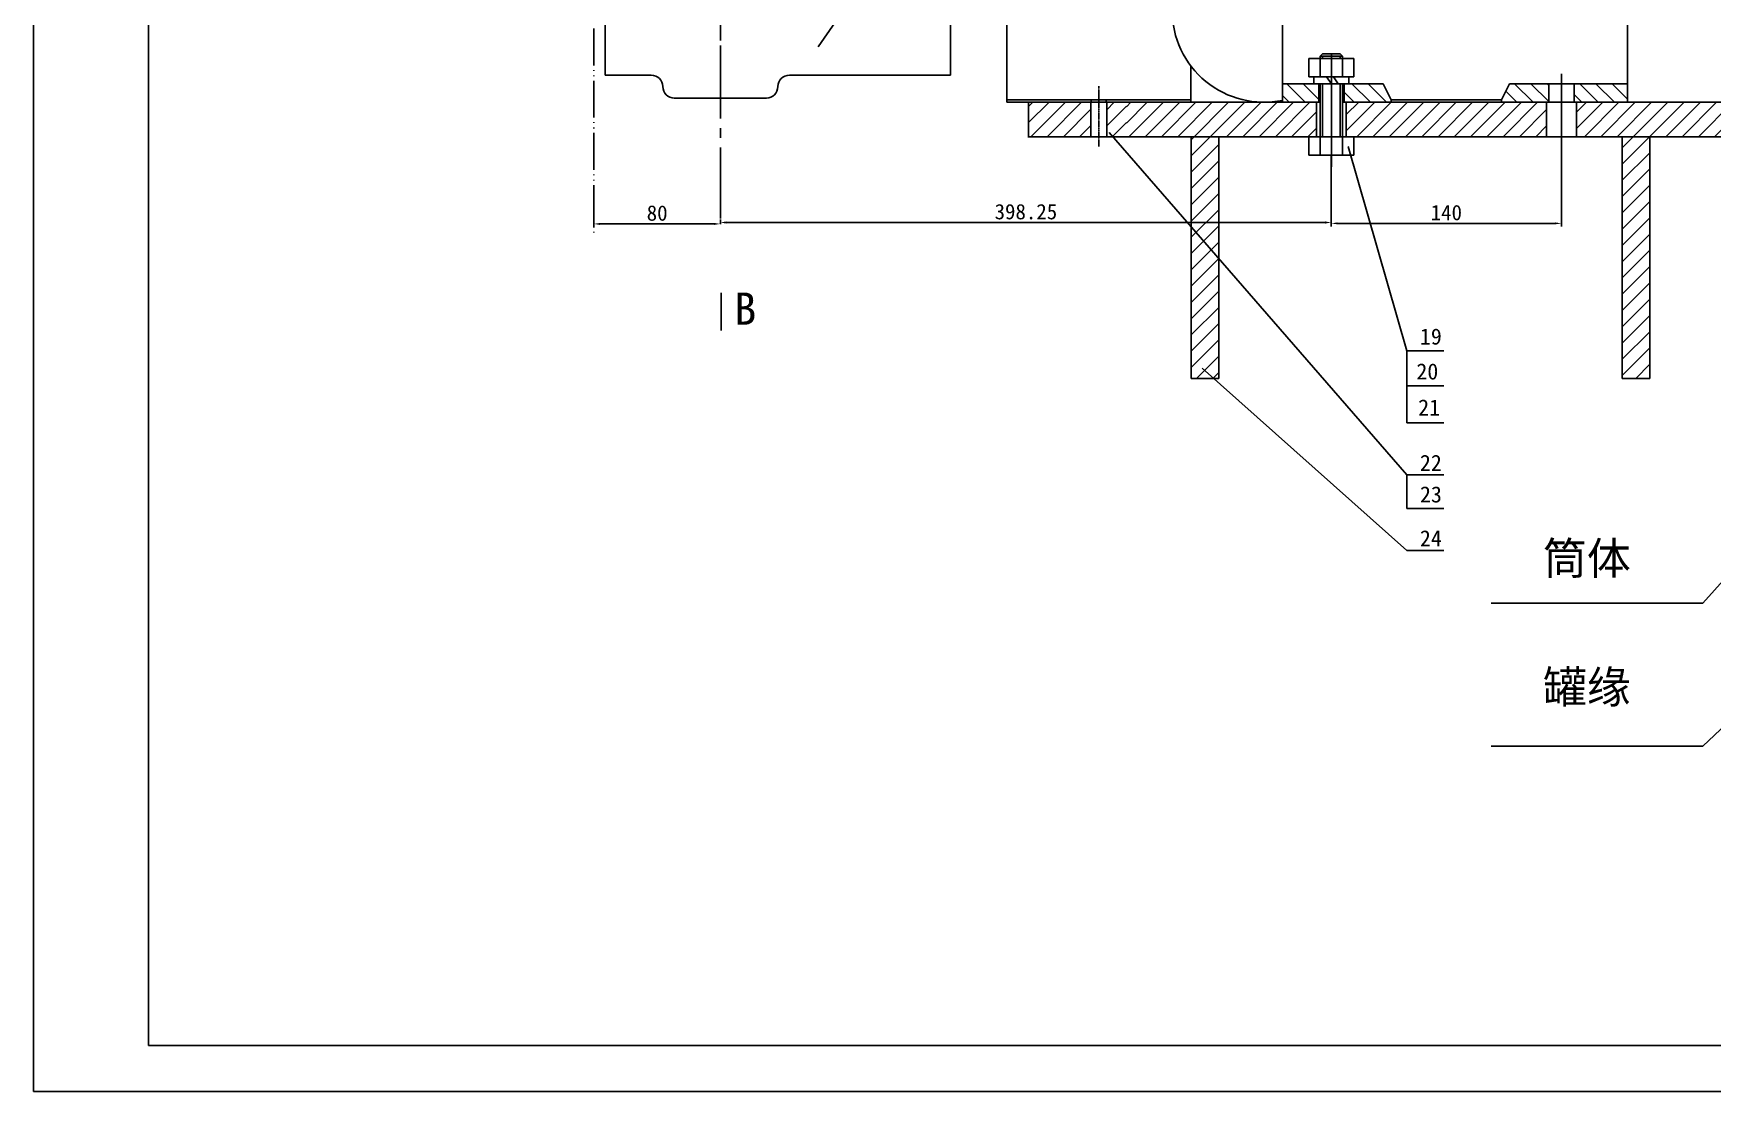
# Model space of a CAD drawing. Header units: millimetres. Extents: x 426 to 3129, y 89 to 2051.
# Drawn here: x 516 to 1610, y 179 to 868 of the extents above; entities that cross this region are included whole.
import ezdxf

# ---------------------------------------------------------------- set-up
doc = ezdxf.new("R2010")
doc.units = ezdxf.units.MM
for name, pattern in [('ACAD_ISO02W100', [15, 12, -3]), ('ACAD_ISO05W100', [34, 24, -3, 0.5, -3, 0.5, -3]), ('CENTER', [50.8, 31.75, -6.35, 6.35, -6.35]), ('CENTER2', [1.125, 0.75, -0.125, 0.125, -0.125])]:
    doc.linetypes.add(name, pattern=pattern)
for name, color, linetype in [('01', 1, 'CENTER'), ('1', 5, 'Continuous'), ('3', 5, 'Continuous'), ('CENTER', 1, 'CENTER2'), ('LAYER3', 3, 'ACAD_ISO02W100'), ('TEXT', 5, 'Continuous'), ('图层1', 7, 'Continuous')]:
    doc.layers.add(name, color=color, linetype=linetype)
doc.dimstyles.get("Standard").update_dxf_attribs({"dimtxt": 0.18, "dimasz": 0.18, "dimexe": 0.18, "dimexo": 0.0625, "dimgap": 0.09, "dimtad": 0, "dimtih": 1, "dimtoh": 1, "dimdec": 4, "dimzin": 0, "dimdsep": 46, "dimtxsty": 'Standard', "dimcen": 0.09, "dimadec": 0, "dimazin": 0, "dimtfac": 1, "dimtdec": 4, "dimtofl": 0, "dimtmove": 0, "dimatfit": 3, "dimfxl": 0, "dimtolj": 1, "dimtzin": 0, "dimarcsym": 0})

# ---------------------------------------------------------------- blocks, each defined once
blk = doc.blocks.new('*D4')
at = {"layer": '3', "color": 0, "lineweight": -2}
for p, q in [((880.9, 748.8), (880.9, 742.4)), ((884.9, 744.4), (959.4, 744.4)), ((963.4, 744.3), (963.4, 746.4))]:
    blk.add_line(p, q, dxfattribs=at)
at = {"layer": '3', "color": 0}
for points in [[(884.9, 745), (884.9, 743.7), (880.9, 744.4)], [(959.4, 745), (959.4, 743.7), (963.4, 744.4)]]:
    blk.add_solid(points, dxfattribs=at)
at = {"layer": 'DEFPOINTS', "color": 0}
for p in [(880.9, 748.8), (963.4, 744.4), (963.4, 744.3)]:
    blk.add_point(p, dxfattribs=at)
at = {"layer": '3', "color": 0, "insert": (922.2, 751.4), "char_height": 10, "attachment_point": 5}
blk.add_mtext('\\A1;80', dxfattribs=at)
blk = doc.blocks.new('*D5')
at = {"layer": '3', "color": 0, "lineweight": -2}
for p, q in [((1361.7, 789.1), (1361.7, 743.3)), ((963.4, 744.4), (963.4, 747.3)), ((967.4, 745.3), (1357.7, 745.3))]:
    blk.add_line(p, q, dxfattribs=at)
at = {"layer": '3', "color": 0}
for points in [[(967.4, 746), (967.4, 744.6), (963.4, 745.3)], [(1357.7, 746), (1357.7, 744.6), (1361.7, 745.3)]]:
    blk.add_solid(points, dxfattribs=at)
at = {"layer": 'DEFPOINTS', "color": 0}
for p in [(1361.7, 789.2), (963.4, 744.4), (1361.7, 745.3)]:
    blk.add_point(p, dxfattribs=at)
at = {"layer": '3', "color": 0, "insert": (1162.6, 752.3), "char_height": 10, "attachment_point": 5}
blk.add_mtext('\\A1;398.25', dxfattribs=at)
blk = doc.blocks.new('*D6')
at = {"layer": '3', "color": 0, "lineweight": -2}
for p, q in [((1511.7, 791.2), (1511.7, 742.7)), ((1361.7, 781.5), (1361.7, 742.7)), ((1507.7, 744.7), (1365.7, 744.7))]:
    blk.add_line(p, q, dxfattribs=at)
at = {"layer": '3', "color": 0}
for points in [[(1365.7, 745.4), (1365.7, 744.1), (1361.7, 744.7)], [(1507.7, 745.4), (1507.7, 744.1), (1511.7, 744.7)]]:
    blk.add_solid(points, dxfattribs=at)
at = {"layer": 'DEFPOINTS', "color": 0}
for p in [(1511.7, 791.2), (1361.7, 781.6), (1361.7, 744.7)]:
    blk.add_point(p, dxfattribs=at)
at = {"layer": '3', "color": 0, "insert": (1436.7, 751.7), "char_height": 10, "attachment_point": 5}
blk.add_mtext('\\A1;140', dxfattribs=at)

msp = doc.modelspace()

# ---------------------------------------------------------------- hatches: boundary and pattern name
at = {"layer": '3'}
h = msp.add_hatch(dxfattribs=at)
h.set_pattern_fill('ANSI31', color=256, scale=60, angle=90, style=0)
h.set_pattern_definition([(135, (-48494.184, -1320.345), (-5.3033009, -5.3033009), [])])
h.paths.add_polyline_path([(1554.85042, 823.6862), (1554.85042, 835.69367), (1519.9863, 835.69367), (1519.9863, 823.6862)])
h.paths.add_polyline_path([(1503.4863, 823.6862), (1503.4863, 835.69367), (1477.90402, 835.69367), (1472.63911, 825.1862), (1472.63911, 823.6862)])
h.paths.add_polyline_path([(1400.8335, 823.6862), (1400.8335, 825.1862), (1395.57232, 835.6862), (1369.9863, 835.6862), (1369.9863, 823.6862)])
h.paths.add_polyline_path([(1329.85042, 835.6862), (1329.85042, 823.6862), (1353.4863, 823.6862), (1353.4863, 835.6862)])
h = msp.add_hatch(dxfattribs=at)
h.set_pattern_fill('ANSI31', color=256, scale=60, style=0)
h.set_pattern_definition([(45, (-73437.475, 2957.8575), (-5.30330086, 5.30330086), [])])
h.paths.add_polyline_path([(1204.91166, 823.6862), (1177.08666, 823.6862), (1164.40115, 823.6862), (1164.40115, 801.1862), (1204.91166, 801.1862)])
h.paths.add_polyline_path([(1228.08666, 823.6862), (1215.26166, 823.6862), (1215.26166, 801.1862), (1228.08666, 801.1862)])
h = msp.add_hatch(dxfattribs=at)
h.set_pattern_fill('ANSI31', color=256, scale=60, style=0)
h.set_pattern_definition([(45, (-48494.184, -1320.345), (-5.3033009, 5.3033009), [])])
h.paths.add_polyline_path([(1351.9863, 801.1862), (1351.9863, 823.6862), (1329.85042, 823.6862), (1228.08666, 823.6862), (1228.08666, 801.1862), (1270.29786, 801.1862)])
h.paths.add_polyline_path([(1270.29786, 643.6862), (1288.29786, 643.6862), (1288.29786, 801.1862), (1270.29786, 801.1862)])
h.paths.add_polyline_path([(1501.9863, 801.1862), (1501.9863, 823.6862), (1371.4863, 823.6862), (1371.4863, 801.1862)])
h.paths.add_polyline_path([(1569.41555, 801.1862), (1675.77216, 801.1862), (1675.77216, 823.6862), (1521.4863, 823.6862), (1521.4863, 801.1862)])
h.paths.add_polyline_path([(1551.41555, 643.6862), (1569.41555, 643.6862), (1569.41555, 801.1862), (1551.41555, 801.1862)])

# ---------------------------------------------------------------- linework, layer by layer
for p, q in [((590.67769, 209.0539), (590.67769, 1931.0539)), ((3008.67769, 209.0539), (590.67769, 209.0539))]:
    msp.add_line(p, q)
at = {"linetype": 'CENTER'}
msp.add_line((963.40115, 826.4313), (963.40115, 822.78171), dxfattribs=at)
at = {"layer": '01'}
for p, q in [((963.40115, 1657.71044), (963.40115, 785.92155)), ((963.40115, 911.49648), (963.40115, 819.24665)), ((1361.7363, 823.6862), (1361.7363, 860.06979)), ((1511.7363, 823.6862), (1511.7363, 842.16518)), ((1361.7363, 823.6862), (1361.7363, 801.1862)), ((1511.7363, 823.6862), (1511.7363, 801.1862)), ((1361.7363, 801.1862), (1361.7363, 781.57428)), ((1511.7363, 801.1862), (1511.7363, 791.22101))]:
    msp.add_line(p, q, dxfattribs=at)
at = {"layer": '1', "linetype": 'Continuous'}
for p, q in [((1355.8863, 853.6862), (1355.8863, 852.1862)), ((1367.5863, 853.6862), (1367.5863, 852.1862)), ((1355.8863, 835.6862), (1355.8863, 801.1862)), ((1367.5863, 835.6862), (1367.5863, 801.1862))]:
    msp.add_line(p, q, dxfattribs=at)
at = {"layer": '3'}
for p, q in [((1027.17116, 859.85939), (1399.98875, 1398.93787)), ((1216.92849, 803.9004), (1411.01718, 580.81335)), ((1411.01718, 661.66945), (1372.74235, 794.81298)), ((963.40115, 785.92155), (963.40115, 747.92857)), ((1411.01718, 661.66945), (1435.01718, 661.66945)), ((1411.01718, 614.70479), (1411.01718, 661.66945)), ((1277.54071, 650.46705), (1411.01718, 531.62489)), ((1411.01718, 638.92095), (1435.01718, 638.92095)), ((1411.01718, 614.70479), (1435.01718, 614.70479)), ((1411.01718, 580.81335), (1411.01718, 558.88539)), ((1411.01718, 580.81335), (1435.01718, 580.81335)), ((1603.92258, 497.1221), (1687.36216, 590.61242)), ((1411.01718, 558.88539), (1435.01718, 558.88539)), ((1603.92258, 403.94274), (1759.72959, 551.88667)), ((1411.01718, 531.62489), (1435.01718, 531.62489)), ((1465.99507, 497.1221), (1603.92258, 497.1221)), ((1465.99507, 403.94274), (1603.92258, 403.94274))]:
    msp.add_line(p, q, dxfattribs=at)
at = {"layer": '3', "linetype": 'Continuous'}
for p, q in [((1358.51667, 840.1862), (1361.7363, 835.6862)), ((1363.04699, 840.1862), (1366.26662, 835.6862))]:
    msp.add_line(p, q, dxfattribs=at)
at = {"layer": 'CENTER'}
for p, q in [((1210.08666, 825.1862), (1210.08666, 834.07504)), ((1210.08666, 830.46958), (1210.08666, 794.90135))]:
    msp.add_line(p, q, dxfattribs=at)
at = {"layer": 'LAYER3', "linetype": 'ACAD_ISO05W100'}
msp.add_line((880.90115, 973.65153), (880.90115, 738.69567), dxfattribs=at)
at = {"layer": 'TEXT'}
for p, q in [((515.67769, 179.0539), (515.67769, 1961.0539)), ((3038.67769, 179.0539), (515.67769, 179.0539))]:
    msp.add_line(p, q, dxfattribs=at)
at = {"layer": '图层1'}
for p, q in [((1150.08666, 1478.8529), (1150.08666, 823.6862)), ((1329.85042, 823.6862), (1329.85042, 1093.6862)), ((1554.85042, 823.6862), (1554.85042, 1093.6862)), ((888.40115, 878.8529), (888.40115, 841.3529)), ((1113.40115, 878.8529), (1113.40115, 841.3529)), ((1355.8863, 855.1862), (1354.3863, 853.6862)), ((1367.5863, 855.1862), (1355.8863, 855.1862)), ((1367.5863, 855.1862), (1369.0863, 853.6862)), ((1270.08666, 847.46624), (1270.08666, 823.6862)), ((1347.0363, 852.1862), (1347.0363, 840.1862)), ((1376.4363, 852.1862), (1347.0363, 852.1862)), ((1369.0863, 853.6862), (1354.3863, 853.6862)), ((1354.3863, 853.6862), (1354.3863, 840.1862)), ((1354.3863, 840.1862), (1354.3863, 852.1862)), ((1369.0863, 853.6862), (1369.0863, 840.1862)), ((1369.0863, 840.1862), (1369.0863, 852.1862)), ((1376.4363, 852.1862), (1376.4363, 840.1862)), ((888.40115, 841.3529), (918.40115, 841.3529)), ((925.90115, 833.8529), (925.90115, 833.8529)), ((1000.90115, 833.8529), (1000.90115, 833.8529)), ((1113.40115, 841.3529), (1008.40115, 841.3529)), ((1329.85042, 835.6862), (1354.3863, 835.6862)), ((1347.0363, 840.1862), (1376.4363, 840.1862)), ((1350.3363, 835.6862), (1350.3363, 840.1862)), ((1353.4863, 823.6862), (1353.4863, 835.6862)), ((1354.3863, 840.1862), (1369.0863, 840.1862)), ((1354.3863, 835.6862), (1369.0863, 835.6862)), ((1354.3863, 835.6862), (1354.3863, 789.1862)), ((1369.0863, 840.1862), (1376.4363, 840.1862)), ((1369.0863, 835.6862), (1369.0863, 789.1862)), ((1369.0863, 835.6862), (1395.57232, 835.6862)), ((1369.9863, 823.6862), (1369.9863, 835.6862)), ((1373.1363, 835.6862), (1373.1363, 840.1862)), ((1395.57232, 835.6862), (1400.8335, 825.1862)), ((1477.90402, 835.69367), (1472.63911, 825.1862)), ((1554.85042, 835.69367), (1477.90402, 835.69367)), ((1503.4863, 823.6862), (1503.4863, 835.69367)), ((1519.9863, 823.6862), (1519.9863, 835.69367)), ((933.40115, 826.3529), (963.40115, 826.3529)), ((993.40115, 826.3529), (963.40115, 826.3529)), ((1270.08666, 825.1862), (1150.08666, 825.1862)), ((1168.08666, 823.6862), (1150.08666, 823.6862)), ((1354.3863, 823.6862), (1164.40115, 823.6862)), ((1164.40115, 823.6862), (1164.40115, 801.1862)), ((1213.08666, 823.6862), (1177.08666, 823.6862)), ((1204.91166, 823.6862), (1204.91166, 801.1862)), ((1205.21166, 825.1862), (1205.21166, 823.6862)), ((1214.96166, 825.1862), (1214.96166, 823.6862)), ((1215.26166, 823.6862), (1215.26166, 801.1862)), ((1329.85042, 823.6862), (1354.3863, 823.6862)), ((1351.9863, 823.6862), (1351.9863, 801.1862)), ((1369.0863, 823.6862), (1675.77216, 823.6862)), ((1371.4863, 823.6862), (1371.4863, 801.1862)), ((1400.8335, 825.1862), (1400.8335, 823.6862)), ((1472.63911, 825.1862), (1400.8335, 825.1862)), ((1472.63911, 825.1862), (1472.63911, 823.6862)), ((1501.9863, 823.6862), (1501.9863, 801.1862)), ((1521.4863, 823.6862), (1521.4863, 801.1862)), ((1270.29786, 801.1862), (1163.96166, 801.1862)), ((1270.29786, 801.1862), (1270.29786, 643.6862)), ((1270.29786, 801.1862), (1569.41555, 801.1862)), ((1288.29786, 801.1862), (1288.29786, 643.6862)), ((1347.0363, 789.1862), (1347.0363, 801.1862)), ((1376.4363, 789.1862), (1376.4363, 801.1862)), ((1551.41555, 801.1862), (1551.41555, 643.6862)), ((1569.41555, 801.1862), (1569.41555, 643.6862)), ((1675.77216, 801.1862), (1569.41555, 801.1862)), ((1347.0363, 789.1862), (1376.4363, 789.1862)), ((963.87251, 674.95792), (963.87251, 699.55233)), ((1288.29786, 643.6862), (1270.29786, 643.6862)), ((1569.41555, 643.6862), (1551.41555, 643.6862))]:
    msp.add_line(p, q, dxfattribs=at)
for centre, radius, start, end in [((1317.92089, 883.6862), 60, 180, 281.4682842), ((918.40115, 833.8529), 7.5, 0, 90), ((933.40115, 833.8529), 7.5, 180, 270), ((993.40115, 833.8529), 7.5, 270, 0), ((1008.40115, 833.8529), 7.5, 90, 180)]:
    msp.add_arc(centre, radius, start, end, dxfattribs=at)

# ---------------------------------------------------------------- texts
at = {"layer": '3', "attachment_point": 1}
for s, insert, char_height, width in [('\\f宋体|b0|i0|c134|p2;19', (1419.47032, 676.23743), 10.5, 21.6078), ('\\f宋体|b0|i0|c134|p2;20', (1417.1609, 653.48886), 10.5, 21.6078), ('\\f宋体|b0|i0|c134|p2;21', (1418.34712, 630.00656), 10.5, 21.6078), ('\\f宋体|b0|i0|c134|p2;22', (1419.47032, 593.91367), 10.5, 21.6078), ('\\f宋体|b0|i0|c134|p2;23', (1419.52088, 573.36663), 10.5, 21.6078), ('\\f宋体|b0|i0|c134|p2;24', (1419.47032, 544.7252), 10.5, 21.6078), ('\\f宋体|b0|i0|c134|p2;筒体', (1499.66634, 536.94845), 21, 433.2597), ('\\f宋体|b0|i0|c134|p2;罐缘', (1499.66634, 453.08702), 21, 433.2597)]:
    msp.add_mtext(s, dxfattribs=dict(at, insert=insert, char_height=char_height, width=width))
at = {"layer": '图层1'}
msp.add_text('B', height=21, dxfattribs=at).set_placement((972.53974, 678.6735))

# ---------------------------------------------------------------- dimensions: what is measured, and where the dimension line sits
at = {"layer": '3'}
for base, p1, p2, text, picture, middle in [((1361.7363, 745.29785), (963.40115, 744.38246), (1361.7363, 789.1862), '398.25', '*D5', (1162.56873, 752.29785)), ((1361.7363, 744.74121), (1511.7363, 791.22101), (1361.7363, 781.57428), '140', '*D6', (1436.7363, 751.74121)), ((963.40115, 744.38246), (880.90115, 748.81507), (963.40115, 744.26105), '80', '*D4', (922.15115, 751.38246))]:
    dim = msp.add_linear_dim(base=base, p1=p1, p2=p2, text=text, dimstyle='Standard', override={"dimtxt": 10, "dimasz": 4, "dimexe": 2, "dimgap": 2, "dimtad": 1, "dimtih": 0, "dimtoh": 0, "dimtofl": 1}, dxfattribs=at)
    dim.commit()
    dim.dimension.update_dxf_attribs({"geometry": picture, "text_midpoint": middle})

doc.saveas('drawing.dxf')
